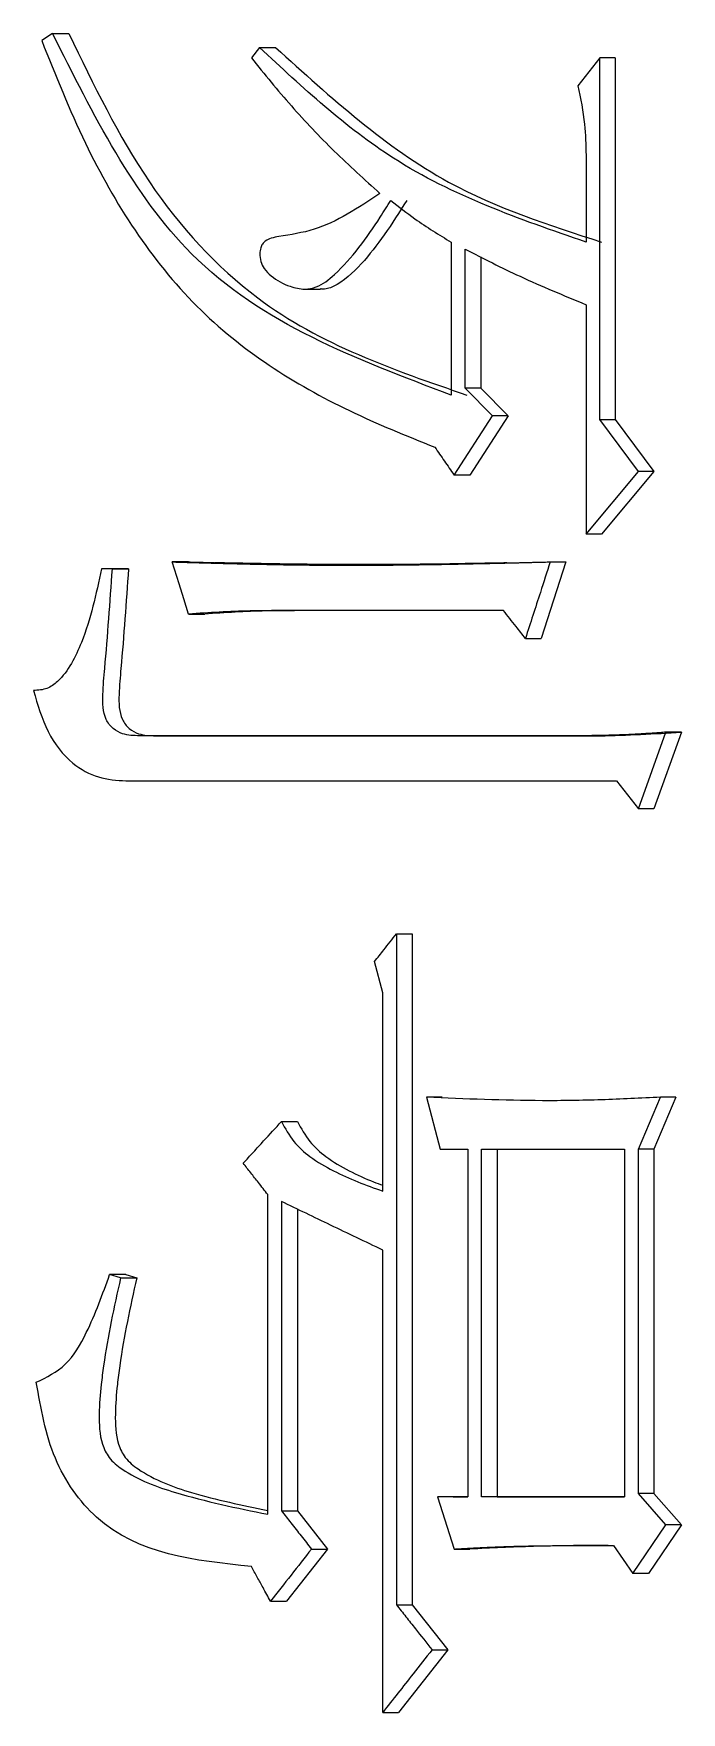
# Model space of a CAD drawing. Header units: millimetres. Extents: x 2063 to 4500, y 825 to 2548.
# Drawn here: x 3175.88 to 3177.9, y 1518.78 to 1524.01 of the extents above; entities that cross this region are included whole.
import ezdxf

# ---------------------------------------------------------------- set-up
doc = ezdxf.new("R2010")
doc.units = ezdxf.units.MM

msp = doc.modelspace()

# ---------------------------------------------------------------- linework, layer by layer
at = {"color": 7, "linetype": 'Continuous', "lineweight": 25}
for p, q in [((3175.9441, 1524.0086), (3175.9103, 1523.987)), ((3175.9441, 1524.0086), (3175.9946, 1524.0086)), ((3176.5882, 1523.9654), (3176.5627, 1523.9329)), ((3176.5882, 1523.9654), (3176.6379, 1523.9654)), ((3177.6468, 1523.9329), (3177.5782, 1523.8464)), ((3177.6468, 1522.8079), (3177.6468, 1523.9329)), ((3177.6951, 1523.9329), (3177.6468, 1523.9329)), ((3177.6951, 1523.9329), (3177.6951, 1522.8079)), ((3177.6039, 1523.63), (3177.6039, 1523.3597)), ((3177.1847, 1523.3596), (3177.1847, 1522.8836)), ((3177.2274, 1522.9053), (3177.2274, 1523.338)), ((3177.2762, 1523.3138), (3177.2762, 1522.9053)), ((3176.7282, 1523.2135), (3176.729, 1523.2135)), ((3176.729, 1523.2135), (3176.778, 1523.2135)), ((3177.6039, 1523.1649), (3177.6039, 1522.451)), ((3177.3129, 1522.8187), (3177.2274, 1522.9053)), ((3177.2762, 1522.9053), (3177.3616, 1522.8187)), ((3177.1932, 1522.6348), (3177.3129, 1522.8187)), ((3177.3616, 1522.8187), (3177.2421, 1522.6348)), ((3177.3616, 1522.8187), (3177.3129, 1522.8187)), ((3177.7669, 1522.6457), (3177.6468, 1522.8079)), ((3177.6468, 1522.8079), (3177.6951, 1522.8079)), ((3177.6951, 1522.8079), (3177.815, 1522.6457)), ((3177.2421, 1522.6348), (3177.1932, 1522.6348)), ((3177.6039, 1522.451), (3177.7669, 1522.6457)), ((3177.815, 1522.6457), (3177.6523, 1522.451)), ((3177.815, 1522.6457), (3177.7669, 1522.6457)), ((3177.6523, 1522.451), (3177.6039, 1522.451)), ((3176.1302, 1522.3428), (3176.0963, 1522.3428)), ((3176.1466, 1522.3428), (3176.0963, 1522.3428)), ((3176.1302, 1522.3428), (3176.1804, 1522.3428)), ((3176.3666, 1522.3644), (3176.3166, 1522.3644)), ((3177.541, 1522.3644), (3177.4641, 1522.1264)), ((3177.4926, 1522.3644), (3177.541, 1522.3644)), ((3176.3675, 1522.2021), (3176.4174, 1522.2021)), ((3177.3471, 1522.213), (3176.6477, 1522.213)), ((3176.6477, 1522.213), (3176.6973, 1522.213)), ((3177.4155, 1522.1264), (3177.4641, 1522.1264)), ((3177.4412, 1521.8235), (3176.2149, 1521.8235)), ((3176.265, 1521.8235), (3176.2149, 1521.8235)), ((3176.265, 1521.8235), (3177.4897, 1521.8235)), ((3177.4897, 1521.8235), (3177.4412, 1521.8235)), ((3177.7669, 1521.5964), (3177.8528, 1521.8344)), ((3177.9008, 1521.8344), (3177.815, 1521.5964)), ((3177.9008, 1521.8344), (3177.8528, 1521.8344)), ((3176.1725, 1521.6829), (3177.6983, 1521.6829)), ((3177.6983, 1521.6829), (3177.7669, 1521.5964)), ((3177.815, 1521.5964), (3177.7669, 1521.5964)), ((3177.014, 1521.207), (3177.014, 1519.1192)), ((3177.014, 1521.207), (3177.063, 1521.207)), ((3177.063, 1521.207), (3177.0631, 1519.1192)), ((3176.9713, 1521.0231), (3176.9457, 1521.1204)), ((3176.9713, 1520.4065), (3176.9713, 1521.0231)), ((3177.1078, 1520.6985), (3177.1505, 1520.5363)), ((3177.1568, 1520.6985), (3177.1078, 1520.6985)), ((3177.7669, 1520.5363), (3177.8356, 1520.6985)), ((3177.8836, 1520.6986), (3177.815, 1520.5363)), ((3177.8836, 1520.6986), (3177.8356, 1520.6985)), ((3176.6563, 1520.6228), (3176.7058, 1520.6228)), ((3177.1505, 1520.5363), (3177.2359, 1520.5363)), ((3177.2359, 1520.5363), (3177.2359, 1519.4546)), ((3177.2787, 1520.5363), (3177.724, 1520.5363)), ((3177.2787, 1519.4546), (3177.2787, 1520.5363)), ((3177.3274, 1520.5363), (3177.3274, 1519.4546)), ((3177.724, 1520.5363), (3177.724, 1519.4546)), ((3177.7669, 1519.4654), (3177.7669, 1520.5363)), ((3177.815, 1520.5363), (3177.7669, 1520.5363)), ((3177.815, 1520.5363), (3177.8151, 1519.4654)), ((3176.6137, 1519.4005), (3176.6137, 1520.3957)), ((3176.6562, 1520.374), (3176.6563, 1519.4113)), ((3176.7058, 1520.3502), (3176.7058, 1519.4113)), ((3176.9713, 1518.7839), (3176.9713, 1520.2226)), ((3176.1556, 1520.136), (3176.1217, 1520.1469)), ((3176.172, 1520.1469), (3176.1217, 1520.1469)), ((3176.172, 1520.1469), (3176.2058, 1520.136)), ((3176.1556, 1520.136), (3176.2058, 1520.136)), ((3177.8528, 1519.368), (3177.7669, 1519.4654)), ((3177.8151, 1519.4654), (3177.7669, 1519.4654)), ((3177.8151, 1519.4654), (3177.9008, 1519.368)), ((3176.6563, 1519.4113), (3176.7058, 1519.4113)), ((3176.7058, 1519.4113), (3176.7993, 1519.2923)), ((3177.142, 1519.4546), (3177.1932, 1519.2923)), ((3177.2359, 1519.4546), (3177.142, 1519.4546)), ((3177.1909, 1519.4546), (3177.142, 1519.4546)), ((3177.1909, 1519.4546), (3177.2359, 1519.4546)), ((3177.724, 1519.4546), (3177.2787, 1519.4546)), ((3177.3274, 1519.4546), (3177.2787, 1519.4546)), ((3177.3274, 1519.4546), (3177.724, 1519.4546)), ((3177.7498, 1519.2166), (3177.8528, 1519.368)), ((3177.9008, 1519.368), (3177.7979, 1519.2166)), ((3177.9008, 1519.368), (3177.8528, 1519.368)), ((3176.7993, 1519.2923), (3176.6718, 1519.13)), ((3176.7498, 1519.2923), (3176.7993, 1519.2923)), ((3177.1932, 1519.2923), (3177.2421, 1519.2923)), ((3177.6897, 1519.3031), (3177.7498, 1519.2166)), ((3177.7979, 1519.2166), (3177.7498, 1519.2166)), ((3176.6222, 1519.13), (3176.6718, 1519.13)), ((3177.014, 1519.1192), (3177.0631, 1519.1192)), ((3177.0631, 1519.1192), (3177.1739, 1518.9786)), ((3177.1739, 1518.9786), (3177.0205, 1518.7839)), ((3177.1249, 1518.9786), (3177.1739, 1518.9786)), ((3176.9713, 1518.7839), (3177.0205, 1518.7839))]:
    msp.add_line(p, q, dxfattribs=at)
at = {"color": 7, "linetype": 'Continuous', "lineweight": 25, "flags": 128}
for points in [[(3177.2762, 1522.9053), (3177.2518, 1522.9053), (3177.2274, 1522.9053)], [(3176.3675, 1522.2021), (3176.3527, 1522.2492), (3176.338, 1522.2962), (3176.3166, 1522.3644)]]:
    msp.add_lwpolyline(points, dxfattribs=at)
at = {"color": 7, "linetype": 'Continuous', "lineweight": 25}
for points, knots in [([(3177.1847, 1522.8836), (3176.8895, 1522.9945), (3176.3506, 1523.197), (3176.0707, 1523.7559), (3175.9441, 1524.0086)], [0, 0, 0, 0, 0.5478251, 1, 1, 1, 1]), ([(3175.9946, 1524.0086), (3176.0714, 1523.8496), (3176.2229, 1523.5359), (3176.6276, 1523.0914), (3177.0055, 1522.9619), (3177.2335, 1522.8836)], [0, 0, 0, 0, 0.289723, 0.571285, 1, 1, 1, 1]), ([(3175.9103, 1523.987), (3175.9533, 1523.8794), (3176.0741, 1523.5764), (3176.3645, 1523.1275), (3176.7811, 1522.8636), (3177.0444, 1522.7574), (3177.1334, 1522.7214)], [0, 0, 0, 0, 0.181249, 0.510223, 0.834429, 1, 1, 1, 1]), ([(3177.6039, 1523.3597), (3177.3967, 1523.4313), (3177.023, 1523.5604), (3176.7222, 1523.8406), (3176.5882, 1523.9654)], [0, 0, 0, 0, 0.554519, 1, 1, 1, 1]), ([(3176.6379, 1523.9654), (3176.8099, 1523.8092), (3177.1146, 1523.5328), (3177.4892, 1523.4122), (3177.6523, 1523.3597)], [0, 0, 0, 0, 0.564725, 1, 1, 1, 1]), ([(3176.5627, 1523.9329), (3176.6036, 1523.8826), (3176.6857, 1523.7814), (3176.8194, 1523.6404), (3176.9149, 1523.5542), (3176.9628, 1523.511)], [0, 0, 0, 0, 0.33078, 0.664698, 1, 1, 1, 1]), ([(3177.5782, 1523.8464), (3177.5867, 1523.8066), (3177.602, 1523.7355), (3177.6033, 1523.6623), (3177.6039, 1523.63)], [0, 0, 0, 0, 0.558835, 1, 1, 1, 1]), ([(3176.9628, 1523.511), (3176.9291, 1523.4888), (3176.8635, 1523.4453), (3176.7589, 1523.3935), (3176.6768, 1523.382), (3176.6257, 1523.3729), (3176.6079, 1523.3652), (3176.5966, 1523.3543), (3176.5905, 1523.3406), (3176.5881, 1523.3218), (3176.5913, 1523.2992), (3176.603, 1523.2741), (3176.6331, 1523.2449), (3176.6764, 1523.2218), (3176.7254, 1523.2107), (3176.7752, 1523.22), (3176.8627, 1523.29), (3176.9336, 1523.3891), (3176.9859, 1523.472), (3176.9969, 1523.4894)], [0, 0, 0, 0, 0.119378, 0.233044, 0.347088, 0.372157, 0.392491, 0.404557, 0.416667, 0.432851, 0.454707, 0.476798, 0.507453, 0.574091, 0.621959, 0.658929, 0.726106, 0.942431, 1, 1, 1, 1]), ([(3177.046, 1523.4894), (3177.0232, 1523.4533), (3176.9796, 1523.3842), (3176.9065, 1523.2897), (3176.8415, 1523.2288), (3176.7924, 1523.2114), (3176.7793, 1523.214), (3176.7781, 1523.2142)], [0, 0, 0, 0, 0.31528, 0.602541, 0.89261, 0.989797, 1, 1, 1, 1]), ([(3176.9969, 1523.4894), (3177.0216, 1523.47), (3177.0641, 1523.4365), (3177.1273, 1523.3942), (3177.1655, 1523.3711), (3177.1847, 1523.3596)], [0, 0, 0, 0, 0.409889, 0.704653, 1, 1, 1, 1]), ([(3177.2274, 1523.338), (3177.2842, 1523.309), (3177.3743, 1523.2629), (3177.5008, 1523.2078), (3177.5696, 1523.1792), (3177.6039, 1523.1649)], [0, 0, 0, 0, 0.459907, 0.729904, 1, 1, 1, 1]), ([(3177.1334, 1522.7214), (3177.1434, 1522.707), (3177.1633, 1522.6781), (3177.1832, 1522.6493), (3177.1932, 1522.6348)], [0, 0, 0, 0, 0.5, 1, 1, 1, 1]), ([(3176.0963, 1522.3428), (3176.0795, 1522.2646), (3176.0573, 1522.1621), (3176.0043, 1522.0469), (3175.9683, 1521.9968), (3175.9261, 1521.9667), (3175.8991, 1521.965), (3175.8849, 1521.9642)], [0, 0, 0, 0, 0.4982992, 0.6529249, 0.8087085, 0.8991261, 1, 1, 1, 1]), ([(3176.2149, 1521.8233), (3176.1969, 1521.8238), (3176.1681, 1521.8246), (3176.1311, 1521.8436), (3176.1005, 1521.8837), (3176.0992, 1521.954), (3176.1136, 1522.1079), (3176.1229, 1522.2389), (3176.1302, 1522.3428)], [0, 0, 0, 0, 0.10163, 0.162723, 0.225538, 0.354202, 0.488391, 1, 1, 1, 1]), ([(3176.1804, 1522.3428), (3176.1741, 1522.3428), (3176.1628, 1522.3428), (3176.1516, 1522.3428), (3176.1466, 1522.3428)], [0, 0, 0, 0, 0.56, 1, 1, 1, 1]), ([(3176.1804, 1522.3428), (3176.1731, 1522.2389), (3176.1639, 1522.1079), (3176.1495, 1521.954), (3176.1508, 1521.8837), (3176.1813, 1521.8436), (3176.2182, 1521.8246), (3176.247, 1521.8238), (3176.265, 1521.8233)], [0, 0, 0, 0, 0.511728, 0.645948, 0.774639, 0.837433, 0.898476, 1, 1, 1, 1]), ([(3176.3166, 1522.3644), (3176.3204, 1522.3643), (3176.3262, 1522.3641), (3176.3338, 1522.3639), (3176.3396, 1522.3637), (3176.3454, 1522.3636), (3176.3511, 1522.3634), (3176.3569, 1522.3632), (3176.3626, 1522.3631), (3176.3684, 1522.3629), (3176.3741, 1522.3627), (3176.3799, 1522.3626), (3176.3876, 1522.3624), (3176.3972, 1522.3621), (3176.4087, 1522.3618), (3176.4202, 1522.3615), (3176.4317, 1522.3611), (3176.4433, 1522.3608), (3176.4548, 1522.3605), (3176.4663, 1522.3602), (3176.4817, 1522.3597), (3176.5009, 1522.3592), (3176.524, 1522.3587), (3176.547, 1522.3581), (3176.5701, 1522.3576), (3176.6009, 1522.357), (3176.6317, 1522.3563), (3176.6701, 1522.3556), (3176.7086, 1522.3551), (3176.7549, 1522.3546), (3176.8011, 1522.3542), (3176.8474, 1522.3541), (3176.8859, 1522.3541), (3176.9168, 1522.3542), (3176.9399, 1522.3543), (3176.9631, 1522.3544), (3176.9863, 1522.3546), (3177.0094, 1522.3548), (3177.0326, 1522.3551), (3177.0558, 1522.3554), (3177.0789, 1522.3557), (3177.1021, 1522.356), (3177.133, 1522.3565), (3177.1639, 1522.357), (3177.1949, 1522.3576), (3177.2181, 1522.3581), (3177.2413, 1522.3585), (3177.2606, 1522.359), (3177.2761, 1522.3593), (3177.2877, 1522.3595), (3177.2993, 1522.3598), (3177.3109, 1522.3601), (3177.3225, 1522.3603), (3177.3341, 1522.3606), (3177.3496, 1522.3609), (3177.3651, 1522.3613), (3177.3806, 1522.3617), (3177.3922, 1522.362), (3177.4038, 1522.3622), (3177.4155, 1522.3625), (3177.4271, 1522.3628), (3177.4387, 1522.3631), (3177.4503, 1522.3634), (3177.4619, 1522.3637), (3177.476, 1522.364), (3177.4862, 1522.3643), (3177.4926, 1522.3644)], [0, 0, 0, 0, 0.009839, 0.014759, 0.019678, 0.024598, 0.029518, 0.034437, 0.039357, 0.044276, 0.049196, 0.054116, 0.059035, 0.068874, 0.078714, 0.088553, 0.098392, 0.108231, 0.11807, 0.12791, 0.137749, 0.157427, 0.177105, 0.196784, 0.216462, 0.236141, 0.275497, 0.295176, 0.334533, 0.373889, 0.413246, 0.452603, 0.49196, 0.511638, 0.531317, 0.550995, 0.570673, 0.590352, 0.61003, 0.629709, 0.649387, 0.669065, 0.688744, 0.728101, 0.747779, 0.767457, 0.787136, 0.806814, 0.816653, 0.826493, 0.836332, 0.846171, 0.85601, 0.865849, 0.875689, 0.895367, 0.905206, 0.915045, 0.924884, 0.934724, 0.944563, 0.954402, 0.964241, 0.97408, 0.98392, 1, 1, 1, 1]), ([(3176.3666, 1522.3644), (3176.3742, 1522.3642), (3176.3896, 1522.3637), (3176.4126, 1522.3631), (3176.4327, 1522.3625), (3176.4452, 1522.3622), (3176.45, 1522.362)], [0, 0, 0, 0, 0.276232, 0.552465, 0.828697, 1, 1, 1, 1]), ([(3177.3574, 1522.3613), (3177.3575, 1522.3613), (3177.3576, 1522.3613), (3177.3569, 1522.3613), (3177.339, 1522.361), (3177.1708, 1522.3577), (3176.8731, 1522.3537), (3176.6029, 1522.359), (3176.4499, 1522.362)], [0, 0, 0, 0, 0.000388, 0.002567, 0.005095, 0.093733, 0.487155, 1, 1, 1, 1]), ([(3177.4926, 1522.3644), (3177.4823, 1522.3328), (3177.4644, 1522.2774), (3177.4387, 1522.1981), (3177.4232, 1522.1503), (3177.4155, 1522.1264)], [0, 0, 0, 0, 0.397994, 0.698997, 1, 1, 1, 1]), ([(3176.6477, 1522.213), (3176.6179, 1522.2127), (3176.5563, 1522.2122), (3176.4628, 1522.2084), (3176.3992, 1522.2042), (3176.3675, 1522.2021)], [0, 0, 0, 0, 0.318332, 0.659091, 1, 1, 1, 1]), ([(3176.6973, 1522.213), (3176.6675, 1522.2127), (3176.6059, 1522.2122), (3176.5126, 1522.2084), (3176.4491, 1522.2042), (3176.4174, 1522.2021)], [0, 0, 0, 0, 0.318745, 0.659298, 1, 1, 1, 1]), ([(3177.4155, 1522.1264), (3177.4057, 1522.1388), (3177.3894, 1522.1594), (3177.3666, 1522.1882), (3177.3536, 1522.2047), (3177.3471, 1522.213)], [0, 0, 0, 0, 0.428367, 0.714183, 1, 1, 1, 1]), ([(3175.8849, 1521.9642), (3175.8976, 1521.9203), (3175.9226, 1521.834), (3175.996, 1521.7378), (3176.0853, 1521.689), (3176.1436, 1521.6849), (3176.1725, 1521.6829)], [0, 0, 0, 0, 0.2921, 0.574018, 0.788471, 1, 1, 1, 1]), ([(3177.8528, 1521.8344), (3177.8464, 1521.8339), (3177.8336, 1521.8329), (3177.8175, 1521.8318), (3177.8047, 1521.8309), (3177.7919, 1521.83), (3177.7791, 1521.8292), (3177.7662, 1521.8284), (3177.7534, 1521.8277), (3177.7406, 1521.8271), (3177.7278, 1521.8265), (3177.7182, 1521.8261), (3177.7053, 1521.8257), (3177.6925, 1521.8252), (3177.6765, 1521.8248), (3177.6636, 1521.8244), (3177.6508, 1521.8242), (3177.638, 1521.8239), (3177.6252, 1521.8237), (3177.6123, 1521.8236), (3177.6027, 1521.8235), (3177.5931, 1521.8234), (3177.5835, 1521.8233), (3177.5739, 1521.8233), (3177.5659, 1521.8232), (3177.5595, 1521.8232), (3177.5531, 1521.8232), (3177.5466, 1521.8232), (3177.5402, 1521.8232), (3177.5338, 1521.8232), (3177.5274, 1521.8232), (3177.521, 1521.8232), (3177.5146, 1521.8232), (3177.5082, 1521.8232), (3177.5018, 1521.8233), (3177.4954, 1521.8233), (3177.489, 1521.8233), (3177.4826, 1521.8233), (3177.4762, 1521.8234), (3177.4698, 1521.8234), (3177.4634, 1521.8234), (3177.4573, 1521.8235), (3177.4499, 1521.8235), (3177.4441, 1521.8235), (3177.4412, 1521.8235)], [0, 0, 0, 0, 0.046719, 0.093437, 0.116797, 0.140156, 0.186875, 0.210234, 0.233594, 0.280313, 0.303672, 0.327031, 0.350391, 0.397109, 0.420469, 0.467188, 0.490547, 0.513906, 0.560625, 0.583984, 0.607344, 0.630703, 0.654062, 0.677422, 0.700781, 0.712461, 0.72414, 0.7475, 0.759179, 0.770859, 0.794218, 0.805898, 0.817578, 0.840937, 0.852617, 0.864296, 0.887656, 0.899335, 0.911015, 0.934374, 0.946054, 0.957734, 0.978867, 1, 1, 1, 1]), ([(3177.4897, 1521.8235), (3177.5422, 1521.823), (3177.6792, 1521.8217), (3177.8162, 1521.8295), (3177.9008, 1521.8344)], [0, 0, 0, 0, 0.383201, 1, 1, 1, 1]), ([(3176.9457, 1521.1204), (3176.9555, 1521.1328), (3176.9717, 1521.1534), (3176.9944, 1521.1822), (3177.0074, 1521.1987), (3177.014, 1521.207)], [0, 0, 0, 0, 0.42836, 0.71418, 1, 1, 1, 1]), ([(3177.8356, 1520.6985), (3177.7743, 1520.6955), (3177.6518, 1520.6894), (3177.4089, 1520.6854), (3177.2278, 1520.6933), (3177.1078, 1520.6985)], [0, 0, 0, 0, 0.252085, 0.504197, 1, 1, 1, 1]), ([(3176.5373, 1520.493), (3176.5479, 1520.5046), (3176.5691, 1520.5277), (3176.6087, 1520.571), (3176.6378, 1520.6027), (3176.6563, 1520.6228)], [0, 0, 0, 0, 0.2674634, 0.534927, 1, 1, 1, 1]), ([(3176.6563, 1520.6228), (3176.6681, 1520.6012), (3176.6915, 1520.5584), (3176.7488, 1520.5078), (3176.817, 1520.4685), (3176.8933, 1520.434), (3176.9453, 1520.4156), (3176.9713, 1520.4065)], [0, 0, 0, 0, 0.176065, 0.348002, 0.566634, 0.783694, 1, 1, 1, 1]), ([(3176.7058, 1520.6228), (3176.7177, 1520.6012), (3176.741, 1520.5584), (3176.7983, 1520.5078), (3176.8664, 1520.4687), (3176.9264, 1520.4408), (3176.9618, 1520.428), (3176.9713, 1520.4246)], [0, 0, 0, 0, 0.204151, 0.403447, 0.656808, 0.908321, 1, 1, 1, 1]), ([(3176.6137, 1520.3957), (3176.6039, 1520.4081), (3176.5863, 1520.4306), (3176.5608, 1520.4631), (3176.5451, 1520.483), (3176.5373, 1520.493)], [0, 0, 0, 0, 0.384577, 0.692287, 1, 1, 1, 1]), ([(3176.9713, 1520.2226), (3176.9443, 1520.2356), (3176.8902, 1520.2615), (3176.7851, 1520.312), (3176.7072, 1520.3495), (3176.6562, 1520.374)], [0, 0, 0, 0, 0.257226, 0.514452, 1, 1, 1, 1]), ([(3175.8934, 1519.8115), (3175.9255, 1519.8271), (3175.9912, 1519.8592), (3176.0641, 1519.9866), (3176.0998, 1520.0858), (3176.1217, 1520.1469)], [0, 0, 0, 0, 0.267599, 0.548584, 1, 1, 1, 1]), ([(3176.1556, 1520.136), (3176.1356, 1520.0455), (3176.1115, 1519.936), (3176.0936, 1519.7935), (3176.0873, 1519.7125), (3176.0905, 1519.6322), (3176.1195, 1519.5722), (3176.1951, 1519.5121), (3176.3626, 1519.4519), (3176.5174, 1519.4202), (3176.6137, 1519.4005)], [0, 0, 0, 0, 0.23813, 0.287988, 0.366961, 0.446683, 0.487555, 0.537237, 0.712015, 1, 1, 1, 1]), ([(3176.2058, 1520.136), (3176.1859, 1520.0455), (3176.1617, 1519.936), (3176.1439, 1519.7935), (3176.1376, 1519.7124), (3176.1408, 1519.6322), (3176.1698, 1519.5722), (3176.2453, 1519.5121), (3176.3963, 1519.4572), (3176.5343, 1519.4287), (3176.6137, 1519.4122)], [0, 0, 0, 0, 0.250743, 0.303279, 0.38642, 0.470348, 0.513402, 0.565729, 0.749743, 1, 1, 1, 1]), ([(3176.5627, 1519.2382), (3176.3868, 1519.2563), (3176.1391, 1519.2819), (3175.9351, 1519.5711), (3175.9075, 1519.7302), (3175.8934, 1519.8115)], [0, 0, 0, 0, 0.544628, 0.767125, 1, 1, 1, 1]), ([(3176.6563, 1519.4113), (3176.6661, 1519.3988), (3176.6866, 1519.3727), (3176.7178, 1519.3331), (3176.7391, 1519.3059), (3176.7498, 1519.2923)], [0, 0, 0, 0, 0.3146532, 0.657326, 1, 1, 1, 1]), ([(3176.7498, 1519.2923), (3176.7286, 1519.2652), (3176.686, 1519.2112), (3176.6435, 1519.1571), (3176.6222, 1519.13)], [0, 0, 0, 0, 0.499999, 1, 1, 1, 1]), ([(3177.1932, 1519.2923), (3177.1973, 1519.2925), (3177.2055, 1519.293), (3177.2177, 1519.2936), (3177.23, 1519.2943), (3177.2422, 1519.2949), (3177.2545, 1519.2956), (3177.2667, 1519.2962), (3177.277, 1519.2967), (3177.2872, 1519.2972), (3177.2974, 1519.2977), (3177.3097, 1519.2982), (3177.326, 1519.2989), (3177.3424, 1519.2995), (3177.3587, 1519.3001), (3177.371, 1519.3005), (3177.3874, 1519.301), (3177.4038, 1519.3014), (3177.4201, 1519.3017), (3177.4324, 1519.302), (3177.4488, 1519.3023), (3177.4652, 1519.3025), (3177.4816, 1519.3027), (3177.498, 1519.3029), (3177.5144, 1519.303), (3177.5308, 1519.3031), (3177.5431, 1519.3032), (3177.5554, 1519.3032), (3177.5677, 1519.3033), (3177.5779, 1519.3033), (3177.5861, 1519.3033), (3177.5943, 1519.3033), (3177.6025, 1519.3033), (3177.6107, 1519.3033), (3177.6169, 1519.3033), (3177.623, 1519.3033), (3177.6312, 1519.3033), (3177.6394, 1519.3032), (3177.6476, 1519.3032), (3177.6558, 1519.3032), (3177.6641, 1519.3032), (3177.6723, 1519.3032), (3177.6801, 1519.3031), (3177.6859, 1519.3031), (3177.6897, 1519.3031)], [0, 0, 0, 0, 0.024742, 0.049483, 0.074225, 0.098967, 0.123709, 0.14845, 0.173192, 0.185563, 0.210305, 0.235047, 0.259788, 0.309272, 0.334014, 0.358756, 0.383497, 0.432981, 0.457723, 0.482464, 0.507206, 0.55669, 0.581431, 0.606173, 0.655657, 0.680399, 0.70514, 0.729882, 0.754624, 0.779366, 0.791736, 0.804107, 0.828849, 0.84122, 0.853591, 0.865962, 0.878333, 0.903074, 0.915445, 0.927816, 0.952558, 0.964929, 0.9773, 1, 1, 1, 1]), ([(3177.6733, 1519.3032), (3177.662, 1519.3032), (3177.5844, 1519.3033), (3177.4405, 1519.3017), (3177.3082, 1519.2954), (3177.2421, 1519.2923)], [0, 0, 0, 0, 0.078385, 0.539066, 1, 1, 1, 1]), ([(3176.6222, 1519.13), (3176.6145, 1519.1441), (3176.6007, 1519.1692), (3176.5809, 1519.2052), (3176.5688, 1519.2272), (3176.5627, 1519.2382)], [0, 0, 0, 0, 0.39043, 0.695215, 1, 1, 1, 1]), ([(3177.014, 1519.1192), (3177.0238, 1519.1067), (3177.0435, 1519.0818), (3177.0805, 1519.0349), (3177.1076, 1519.0005), (3177.1249, 1518.9786)], [0, 0, 0, 0, 0.266245, 0.532491, 1, 1, 1, 1]), ([(3177.1249, 1518.9786), (3177.1052, 1518.9536), (3177.0697, 1518.9087), (3177.0186, 1518.8438), (3176.9871, 1518.8038), (3176.9713, 1518.7839)], [0, 0, 0, 0, 0.384573, 0.692287, 1, 1, 1, 1])]:
    msp.add_open_spline(points, degree=3, knots=knots, dxfattribs=at)

doc.saveas('drawing.dxf')
